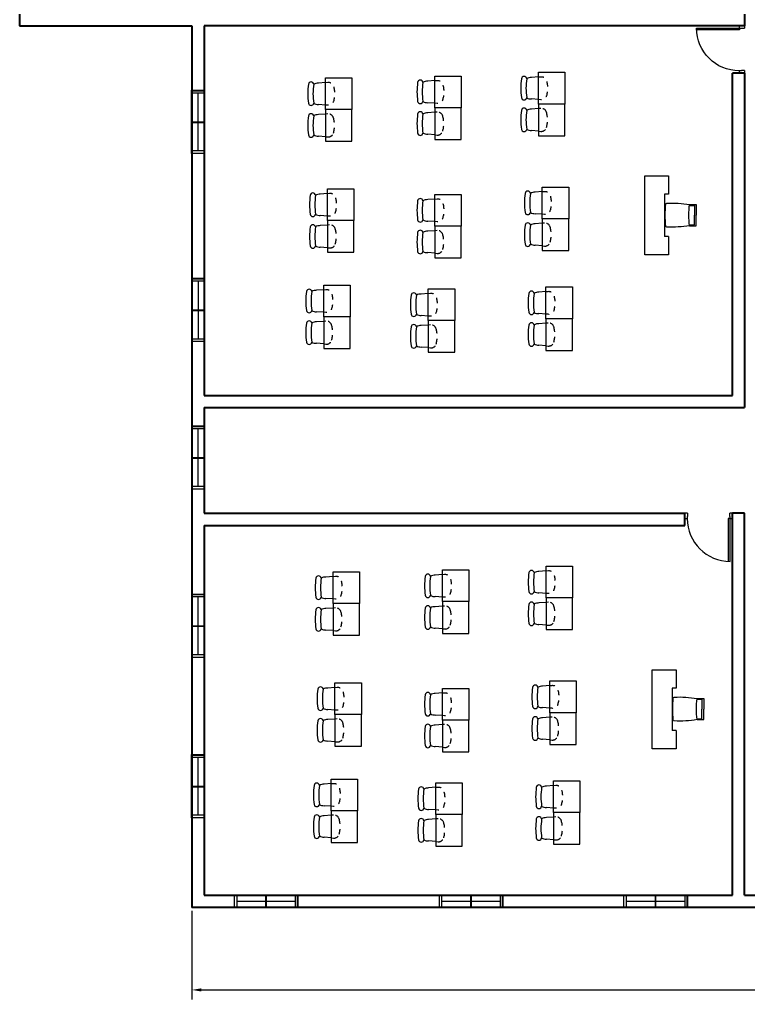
# Model space of a CAD drawing. Header units: metres. Extents: x -353 to 1688, y -477 to 135.
# Drawn here: x -240.56 to -226.75, y -443.92 to -425.38 of the extents above; entities that cross this region are included whole.
import ezdxf

# ---------------------------------------------------------------- set-up
doc = ezdxf.new("R2010")
doc.units = ezdxf.units.M
doc.header["$MEASUREMENT"] = 0
doc.linetypes.add('HIDDEN2', pattern=[0.1875, 0.125, -0.0625])
doc.layers.add('DIMENSION', color=240, linetype='Continuous', lineweight=40)
doc.layers.add('WALL', color=2, linetype='Continuous', lineweight=40)
doc.layers.add('door space', color=1, linetype='Continuous')
doc.layers.add('WINDOW', color=10, linetype='Continuous')
doc.layers.add('FURNITURE', color=130, linetype='Continuous', plot=False)
doc.styles.get("Standard").update_dxf_attribs({"font": 'arial.ttf'})
doc.dimstyles.new('Annotative', dxfattribs={"dimscale": 0, "dimtxt": 0.18, "dimasz": 0.18, "dimexe": 0.18, "dimexo": 0.0625, "dimgap": 0.09, "dimtad": 0, "dimtih": 1, "dimtoh": 1, "dimdec": 4, "dimzin": 0, "dimdsep": 46, "dimtxsty": 'Standard', "dimcen": 0.09, "dimadec": 0, "dimazin": 0, "dimtfac": 1, "dimtdec": 4, "dimtofl": 0, "dimtmove": 0, "dimatfit": 3, "dimfxl": 1, "dimtolj": 1, "dimtzin": 0, "dimarcsym": 0})

# ---------------------------------------------------------------- blocks, each defined once
blk = doc.blocks.new('*D441')
at = {"layer": 'Defpoints', "color": 0, "transparency": 16777216}
for p in [(-237.301, -442.184), (-214.881, -442.184), (-214.881, -443.745)]:
    blk.add_point(p, dxfattribs=at)
at = {"layer": 'DIMENSION', "color": 0, "lineweight": -2, "transparency": 16777216}
for p, q in [((-237.301, -442.246), (-237.301, -443.925)), ((-214.881, -442.246), (-214.881, -443.925)), ((-237.121, -443.745), (-226.626, -443.745)), ((-215.061, -443.745), (-225.556, -443.745))]:
    blk.add_line(p, q, dxfattribs=at)
at = {"layer": 'DIMENSION', "color": 0, "transparency": 16777216}
for points in [[(-237.121, -443.715), (-237.121, -443.775), (-237.301, -443.745)], [(-215.061, -443.715), (-215.061, -443.775), (-214.881, -443.745)]]:
    blk.add_solid(points, dxfattribs=at)
at = {"layer": 'DIMENSION', "color": 0, "transparency": 16777216, "insert": (-226.091, -443.745), "char_height": 0.18, "attachment_point": 5}
blk.add_mtext('\\A1;22.4200', dxfattribs=at)

msp = doc.modelspace()

# ---------------------------------------------------------------- linework, layer by layer
at = {"layer": 'door space'}
for p, q in [((-227.75041, -425.53841), (-226.94041, -425.53841)), ((-226.94041, -425.57341), (-227.75041, -425.57341)), ((-226.94041, -425.53841), (-226.94041, -425.49341)), ((-226.94041, -425.49341), (-226.84041, -425.49341)), ((-226.94041, -425.53841), (-226.94041, -425.57341)), ((-226.94041, -425.53841), (-226.90041, -425.53841)), ((-226.90041, -425.54341), (-226.90041, -425.53841)), ((-226.90041, -425.54341), (-226.84041, -425.54341)), ((-226.84041, -425.49341), (-226.84041, -425.54341)), ((-226.94041, -426.39341), (-226.94041, -426.34841)), ((-226.90041, -426.34841), (-226.94041, -426.34841)), ((-226.84041, -426.34341), (-226.90041, -426.34341)), ((-226.90041, -426.34341), (-226.90041, -426.34841)), ((-226.84041, -426.34341), (-226.84041, -426.39341)), ((-226.84041, -426.39341), (-226.94041, -426.39341)), ((-227.92076, -434.72358), (-227.97076, -434.72358)), ((-227.97076, -434.72358), (-227.97076, -434.82358)), ((-227.97076, -434.82358), (-227.92576, -434.82358)), ((-227.92576, -434.78358), (-227.92576, -434.82358)), ((-227.92076, -434.78358), (-227.92576, -434.78358)), ((-227.92076, -434.72358), (-227.92076, -434.78358)), ((-227.11576, -434.82358), (-227.15076, -434.82358)), ((-227.15076, -434.82358), (-227.15076, -435.63358)), ((-227.07076, -434.72358), (-227.12076, -434.72358)), ((-227.12076, -434.78358), (-227.12076, -434.72358)), ((-227.12076, -434.78358), (-227.11576, -434.78358)), ((-227.11576, -434.82358), (-227.11576, -434.78358)), ((-227.11576, -435.63358), (-227.11576, -434.82358)), ((-227.11576, -434.82358), (-227.07076, -434.82358)), ((-227.07076, -434.82358), (-227.07076, -434.72358))]:
    msp.add_line(p, q, dxfattribs=at)
at = {"layer": 'door space', "extrusion": (0, 0, -1)}
msp.add_ellipse((-226.94041, -425.53841), major_axis=(-0.57276, 0.57276), ratio=1, start_param=3.92699082, end_param=5.49778714, dxfattribs=at)
at = {"layer": 'door space'}
msp.add_ellipse((-227.11576, -434.82358), major_axis=(0.57276, -0.57276), ratio=1, start_param=3.92699082, end_param=5.49778714, dxfattribs=at)
at = {"layer": 'FURNITURE'}
for p, q in [((-232.70315, -426.53297), (-232.83822, -426.54493)), ((-230.74013, -426.46292), (-230.8752, -426.47488)), ((-234.77133, -426.56799), (-234.9064, -426.57995)), ((-230.74013, -426.89102), (-230.8752, -426.88123)), ((-234.77133, -426.9961), (-234.9064, -426.98631)), ((-232.70315, -426.96107), (-232.83822, -426.95128)), ((-230.74013, -427.06223), (-230.8752, -427.07202)), ((-234.77133, -427.1673), (-234.9064, -427.17709)), ((-232.70315, -427.13228), (-232.83822, -427.14207)), ((-230.74013, -427.49033), (-230.8752, -427.47837)), ((-234.77133, -427.59541), (-234.9064, -427.58345)), ((-232.70315, -427.56038), (-232.83822, -427.54842)), ((-228.73113, -429.83412), (-228.73113, -428.33412)), ((-228.73113, -428.33412), (-228.28113, -428.33412)), ((-228.28113, -428.33412), (-228.28113, -428.68412)), ((-234.73627, -428.6695), (-234.87134, -428.68146)), ((-232.70315, -428.77458), (-232.83822, -428.78654)), ((-230.67002, -428.63448), (-230.80509, -428.64644)), ((-228.35613, -428.68412), (-228.35613, -429.48412)), ((-228.28113, -428.68412), (-228.35613, -428.68412)), ((-227.88317, -428.89512), (-227.79113, -428.89512)), ((-227.88113, -428.87912), (-227.75613, -428.87912)), ((-227.79113, -428.89512), (-227.79113, -429.07912)), ((-227.75613, -428.87912), (-227.75613, -429.07912)), ((-234.73627, -429.0976), (-234.87134, -429.08781)), ((-230.67002, -429.06258), (-230.80509, -429.05279)), ((-227.79113, -429.26312), (-227.79113, -429.07912)), ((-227.75613, -429.27912), (-227.75613, -429.07912)), ((-234.73627, -429.26881), (-234.87134, -429.2786)), ((-232.70315, -429.20268), (-232.83822, -429.19289)), ((-230.67002, -429.23379), (-230.80509, -429.24358)), ((-227.88317, -429.26312), (-227.79113, -429.26312)), ((-227.88113, -429.27912), (-227.75613, -429.27912)), ((-232.70315, -429.37389), (-232.83822, -429.38368)), ((-228.28113, -429.48412), (-228.35613, -429.48412)), ((-228.28113, -429.48412), (-228.28113, -429.83412)), ((-234.73627, -429.69692), (-234.87134, -429.68495)), ((-230.67002, -429.66189), (-230.80509, -429.64993)), ((-232.70315, -429.80199), (-232.83822, -429.79003)), ((-228.28113, -429.83412), (-228.73113, -429.83412)), ((-234.80638, -430.49081), (-234.94145, -430.50277)), ((-232.82755, -430.56086), (-232.96262, -430.57282)), ((-230.59992, -430.52584), (-230.73499, -430.5378)), ((-234.80638, -430.91891), (-234.94145, -430.90912)), ((-232.82755, -430.98896), (-232.96262, -430.97917)), ((-230.59992, -430.95394), (-230.73499, -430.94415)), ((-234.80638, -431.09012), (-234.94145, -431.09991)), ((-232.82755, -431.16017), (-232.96262, -431.16996)), ((-230.59992, -431.12515), (-230.73499, -431.13494)), ((-234.80638, -431.51822), (-234.94145, -431.50626)), ((-230.59992, -431.55325), (-230.73499, -431.54129)), ((-232.82755, -431.58827), (-232.96262, -431.57631)), ((-230.59743, -435.81221), (-230.7325, -435.82417)), ((-234.62862, -435.91729), (-234.76369, -435.92925)), ((-232.56044, -435.88226), (-232.69551, -435.89422)), ((-234.62862, -436.34539), (-234.76369, -436.3356)), ((-232.56044, -436.31036), (-232.69551, -436.30057)), ((-230.59743, -436.24031), (-230.7325, -436.23052)), ((-234.62862, -436.5166), (-234.76369, -436.52639)), ((-232.56044, -436.48157), (-232.69551, -436.49136)), ((-230.59743, -436.41152), (-230.7325, -436.42131)), ((-234.62862, -436.9447), (-234.76369, -436.93274)), ((-232.56044, -436.90968), (-232.69551, -436.89771)), ((-230.59743, -436.83962), (-230.7325, -436.82766)), ((-228.58842, -439.18341), (-228.58842, -437.68341)), ((-228.58842, -437.68341), (-228.13842, -437.68341)), ((-228.13842, -437.68341), (-228.13842, -438.03341)), ((-234.59357, -438.0188), (-234.72864, -438.03076)), ((-230.52732, -437.98377), (-230.66239, -437.99573)), ((-228.21342, -438.03341), (-228.21342, -438.83341)), ((-228.13842, -438.03341), (-228.21342, -438.03341)), ((-232.56044, -438.12387), (-232.69551, -438.13583)), ((-227.74046, -438.24441), (-227.64842, -438.24441)), ((-227.73842, -438.22841), (-227.61342, -438.22841)), ((-227.64842, -438.24441), (-227.64842, -438.42841)), ((-227.61342, -438.22841), (-227.61342, -438.42841)), ((-230.52732, -438.41187), (-230.66239, -438.40208)), ((-227.64842, -438.61241), (-227.64842, -438.42841)), ((-227.61342, -438.62841), (-227.61342, -438.42841)), ((-234.59357, -438.4469), (-234.72864, -438.43711)), ((-232.56044, -438.55197), (-232.69551, -438.54218)), ((-230.52732, -438.58308), (-230.66239, -438.59287)), ((-227.74046, -438.61241), (-227.64842, -438.61241)), ((-234.59357, -438.61811), (-234.72864, -438.6279)), ((-232.56044, -438.72318), (-232.69551, -438.73297)), ((-227.73842, -438.62841), (-227.61342, -438.62841)), ((-228.13842, -438.83341), (-228.21342, -438.83341)), ((-228.13842, -438.83341), (-228.13842, -439.18341)), ((-234.59357, -439.04621), (-234.72864, -439.03425)), ((-232.56044, -439.15129), (-232.69551, -439.13932)), ((-230.52732, -439.01119), (-230.66239, -438.99922)), ((-228.13842, -439.18341), (-228.58842, -439.18341)), ((-234.66368, -439.8401), (-234.79875, -439.85207)), ((-232.68484, -439.91015), (-232.81991, -439.92212)), ((-230.45721, -439.87513), (-230.59228, -439.88709)), ((-234.66368, -440.26821), (-234.79875, -440.25842)), ((-234.66368, -440.43942), (-234.79875, -440.44921)), ((-232.68484, -440.33826), (-232.81991, -440.32847)), ((-230.45721, -440.30323), (-230.59228, -440.29344)), ((-232.68484, -440.50947), (-232.81991, -440.51926)), ((-230.45721, -440.47444), (-230.59228, -440.48423)), ((-234.66368, -440.86752), (-234.79875, -440.85556)), ((-232.68484, -440.93757), (-232.81991, -440.92561)), ((-230.45721, -440.90254), (-230.59228, -440.89058))]:
    msp.add_line(p, q, dxfattribs=at)
for points in [[(-234.27133, -426.4817), (-234.27133, -427.0817), (-234.77133, -427.0817), (-234.77133, -426.4817)], [(-232.20315, -426.44668), (-232.20315, -427.04668), (-232.70315, -427.04668), (-232.70315, -426.44668)], [(-230.24013, -426.37662), (-230.24013, -426.97662), (-230.74013, -426.97662), (-230.74013, -426.37662)], [(-234.27133, -427.6817), (-234.27133, -427.0817), (-234.77133, -427.0817), (-234.77133, -427.6817)], [(-232.20315, -427.64668), (-232.20315, -427.04668), (-232.70315, -427.04668), (-232.70315, -427.64668)], [(-230.24013, -427.57662), (-230.24013, -426.97662), (-230.74013, -426.97662), (-230.74013, -427.57662)], [(-234.23627, -428.58321), (-234.23627, -429.18321), (-234.73627, -429.18321), (-234.73627, -428.58321)], [(-230.17002, -428.54818), (-230.17002, -429.14818), (-230.67002, -429.14818), (-230.67002, -428.54818)], [(-232.20315, -428.68828), (-232.20315, -429.28828), (-232.70315, -429.28828), (-232.70315, -428.68828)], [(-230.17002, -429.74818), (-230.17002, -429.14818), (-230.67002, -429.14818), (-230.67002, -429.74818)], [(-234.23627, -429.78321), (-234.23627, -429.18321), (-234.73627, -429.18321), (-234.73627, -429.78321)], [(-232.20315, -429.88828), (-232.20315, -429.28828), (-232.70315, -429.28828), (-232.70315, -429.88828)], [(-234.30638, -430.40452), (-234.30638, -431.00452), (-234.80638, -431.00452), (-234.80638, -430.40452)], [(-230.09992, -430.43954), (-230.09992, -431.03954), (-230.59992, -431.03954), (-230.59992, -430.43954)], [(-232.32755, -430.47457), (-232.32755, -431.07457), (-232.82755, -431.07457), (-232.82755, -430.47457)], [(-234.30638, -431.60452), (-234.30638, -431.00452), (-234.80638, -431.00452), (-234.80638, -431.60452)], [(-232.32755, -431.67457), (-232.32755, -431.07457), (-232.82755, -431.07457), (-232.82755, -431.67457)], [(-230.09992, -431.63954), (-230.09992, -431.03954), (-230.59992, -431.03954), (-230.59992, -431.63954)], [(-234.12862, -435.83099), (-234.12862, -436.43099), (-234.62862, -436.43099), (-234.62862, -435.83099)], [(-232.06044, -435.79597), (-232.06044, -436.39597), (-232.56044, -436.39597), (-232.56044, -435.79597)], [(-230.09743, -435.72592), (-230.09743, -436.32592), (-230.59743, -436.32592), (-230.59743, -435.72592)], [(-230.09743, -436.92592), (-230.09743, -436.32592), (-230.59743, -436.32592), (-230.59743, -436.92592)], [(-234.12862, -437.03099), (-234.12862, -436.43099), (-234.62862, -436.43099), (-234.62862, -437.03099)], [(-232.06044, -436.99597), (-232.06044, -436.39597), (-232.56044, -436.39597), (-232.56044, -436.99597)], [(-234.09357, -437.9325), (-234.09357, -438.5325), (-234.59357, -438.5325), (-234.59357, -437.9325)], [(-232.06044, -438.03758), (-232.06044, -438.63758), (-232.56044, -438.63758), (-232.56044, -438.03758)], [(-230.02732, -437.89748), (-230.02732, -438.49748), (-230.52732, -438.49748), (-230.52732, -437.89748)], [(-234.09357, -439.1325), (-234.09357, -438.5325), (-234.59357, -438.5325), (-234.59357, -439.1325)], [(-230.02732, -439.09748), (-230.02732, -438.49748), (-230.52732, -438.49748), (-230.52732, -439.09748)], [(-232.06044, -439.23758), (-232.06044, -438.63758), (-232.56044, -438.63758), (-232.56044, -439.23758)], [(-234.16368, -439.75381), (-234.16368, -440.35381), (-234.66368, -440.35381), (-234.66368, -439.75381)], [(-232.18484, -439.82386), (-232.18484, -440.42386), (-232.68484, -440.42386), (-232.68484, -439.82386)], [(-229.95721, -439.78884), (-229.95721, -440.38884), (-230.45721, -440.38884), (-230.45721, -439.78884)], [(-234.16368, -440.95381), (-234.16368, -440.35381), (-234.66368, -440.35381), (-234.66368, -440.95381)], [(-232.18484, -441.02386), (-232.18484, -440.42386), (-232.68484, -440.42386), (-232.68484, -441.02386)], [(-229.95721, -440.98884), (-229.95721, -440.38884), (-230.45721, -440.38884), (-230.45721, -440.98884)]]:
    msp.add_lwpolyline(points, close=True, dxfattribs=at)
at = {"layer": 'FURNITURE', "linetype": 'HIDDEN2', "ltscale": 0.03, "flags": 128}
for points in [[(-232.70315, -426.53297), (-232.66036, -426.52918, -0.35850154), (-232.55389, -426.6022, -0.14150797), (-232.55389, -426.89115, -0.35850154), (-232.66036, -426.96417), (-232.70315, -426.96107)], [(-230.74013, -426.46292), (-230.69734, -426.45913, -0.35850154), (-230.59088, -426.53215, -0.14150797), (-230.59088, -426.8211, -0.35850154), (-230.69734, -426.89412), (-230.74013, -426.89102)], [(-234.77133, -426.56799), (-234.72854, -426.5642, -0.35850154), (-234.62207, -426.63723, -0.14150797), (-234.62207, -426.92617, -0.35850154), (-234.72854, -426.9992), (-234.77133, -426.9961)], [(-234.73627, -428.6695), (-234.69348, -428.66571, -0.35850154), (-234.58702, -428.73874, -0.14150797), (-234.58702, -429.02768, -0.35850154), (-234.69348, -429.10071), (-234.73627, -429.0976)], [(-232.70315, -428.77458), (-232.66036, -428.77079, -0.35850154), (-232.55389, -428.84381, -0.14150797), (-232.55389, -429.13276, -0.35850154), (-232.66036, -429.20578), (-232.70315, -429.20268)], [(-230.67002, -428.63448), (-230.62723, -428.63069, -0.35850154), (-230.52077, -428.70371, -0.14150797), (-230.52077, -428.99266, -0.35850154), (-230.62723, -429.06568), (-230.67002, -429.06258)], [(-234.80638, -430.49081), (-234.76359, -430.48702, -0.35850154), (-234.65712, -430.56004, -0.14150797), (-234.65712, -430.84899, -0.35850154), (-234.76359, -430.92201), (-234.80638, -430.91891)], [(-232.82755, -430.56086), (-232.78476, -430.55707, -0.35850154), (-232.67829, -430.63009, -0.14150797), (-232.67829, -430.91904, -0.35850154), (-232.78476, -430.99206), (-232.82755, -430.98896)], [(-230.59992, -430.52584), (-230.55713, -430.52205, -0.35850154), (-230.45066, -430.59507, -0.14150797), (-230.45066, -430.88402, -0.35850154), (-230.55713, -430.95704), (-230.59992, -430.95394)], [(-230.59743, -435.81221), (-230.55464, -435.80842, -0.35850154), (-230.44817, -435.88144, -0.14150797), (-230.44817, -436.17039, -0.35850154), (-230.55464, -436.24341), (-230.59743, -436.24031)], [(-234.62862, -435.91729), (-234.58583, -435.9135, -0.35850154), (-234.47936, -435.98652, -0.14150797), (-234.47936, -436.27547, -0.35850154), (-234.58583, -436.34849), (-234.62862, -436.34539)], [(-232.56044, -435.88226), (-232.51765, -435.87847, -0.35850154), (-232.41119, -435.9515, -0.14150797), (-232.41119, -436.24044, -0.35850154), (-232.51765, -436.31347), (-232.56044, -436.31036)], [(-234.59357, -438.0188), (-234.55078, -438.01501, -0.35850154), (-234.44431, -438.08803, -0.14150797), (-234.44431, -438.37698, -0.35850154), (-234.55078, -438.45), (-234.59357, -438.4469)], [(-230.52732, -437.98377), (-230.48453, -437.97998, -0.35850154), (-230.37806, -438.053, -0.14150797), (-230.37806, -438.34195, -0.35850154), (-230.48453, -438.41497), (-230.52732, -438.41187)], [(-232.56044, -438.12387), (-232.51765, -438.12008, -0.35850154), (-232.41119, -438.1931, -0.14150797), (-232.41119, -438.48205, -0.35850154), (-232.51765, -438.55508), (-232.56044, -438.55197)], [(-234.66368, -439.8401), (-234.62089, -439.83631, -0.35850154), (-234.51442, -439.90934, -0.14150797), (-234.51442, -440.19828, -0.35850154), (-234.62089, -440.27131), (-234.66368, -440.26821)], [(-232.68484, -439.91015), (-232.64205, -439.90636, -0.35850154), (-232.53559, -439.97939, -0.14150797), (-232.53559, -440.26833, -0.35850154), (-232.64205, -440.34136), (-232.68484, -440.33826)], [(-230.45721, -439.87513), (-230.41442, -439.87134, -0.35850154), (-230.30796, -439.94436, -0.14150797), (-230.30796, -440.23331, -0.35850154), (-230.41442, -440.30633), (-230.45721, -440.30323)]]:
    msp.add_lwpolyline(points, format="xyb", dxfattribs=at)
at = {"layer": 'FURNITURE', "linetype": 'HIDDEN2', "ltscale": 0.03}
for points in [[(-230.74013, -427.49033), (-230.69734, -427.49412, 0.35850154), (-230.59088, -427.4211, 0.14150797), (-230.59088, -427.13215, 0.35850154), (-230.69734, -427.05913), (-230.74013, -427.06223)], [(-234.77133, -427.59541), (-234.72854, -427.5992, 0.35850154), (-234.62207, -427.52617, 0.14150797), (-234.62207, -427.23723, 0.35850154), (-234.72854, -427.1642), (-234.77133, -427.1673)], [(-232.70315, -427.56038), (-232.66036, -427.56417, 0.35850154), (-232.55389, -427.49115, 0.14150797), (-232.55389, -427.2022, 0.35850154), (-232.66036, -427.12918), (-232.70315, -427.13228)], [(-234.73627, -429.69692), (-234.69348, -429.70071, 0.35850154), (-234.58702, -429.62768, 0.14150797), (-234.58702, -429.33874, 0.35850154), (-234.69348, -429.26571), (-234.73627, -429.26881)], [(-230.67002, -429.66189), (-230.62723, -429.66568, 0.35850154), (-230.52077, -429.59266, 0.14150797), (-230.52077, -429.30371, 0.35850154), (-230.62723, -429.23069), (-230.67002, -429.23379)], [(-232.70315, -429.80199), (-232.66036, -429.80578, 0.35850154), (-232.55389, -429.73276, 0.14150797), (-232.55389, -429.44381, 0.35850154), (-232.66036, -429.37079), (-232.70315, -429.37389)], [(-234.80638, -431.51822), (-234.76359, -431.52201, 0.35850154), (-234.65712, -431.44899, 0.14150797), (-234.65712, -431.16004, 0.35850154), (-234.76359, -431.08702), (-234.80638, -431.09012)], [(-232.82755, -431.58827), (-232.78476, -431.59206, 0.35850154), (-232.67829, -431.51904, 0.14150797), (-232.67829, -431.23009, 0.35850154), (-232.78476, -431.15707), (-232.82755, -431.16017)], [(-230.59992, -431.55325), (-230.55713, -431.55704, 0.35850154), (-230.45066, -431.48402, 0.14150797), (-230.45066, -431.19507, 0.35850154), (-230.55713, -431.12205), (-230.59992, -431.12515)], [(-234.62862, -436.9447), (-234.58583, -436.94849, 0.35850154), (-234.47936, -436.87547, 0.14150797), (-234.47936, -436.58652, 0.35850154), (-234.58583, -436.5135), (-234.62862, -436.5166)], [(-232.56044, -436.90968), (-232.51765, -436.91347, 0.35850154), (-232.41119, -436.84044, 0.14150797), (-232.41119, -436.5515, 0.35850154), (-232.51765, -436.47847), (-232.56044, -436.48157)], [(-230.59743, -436.83962), (-230.55464, -436.84341, 0.35850154), (-230.44817, -436.77039, 0.14150797), (-230.44817, -436.48144, 0.35850154), (-230.55464, -436.40842), (-230.59743, -436.41152)], [(-234.59357, -439.04621), (-234.55078, -439.05, 0.35850154), (-234.44431, -438.97698, 0.14150797), (-234.44431, -438.68803, 0.35850154), (-234.55078, -438.61501), (-234.59357, -438.61811)], [(-230.52732, -439.01119), (-230.48453, -439.01497, 0.35850154), (-230.37806, -438.94195, 0.14150797), (-230.37806, -438.653, 0.35850154), (-230.48453, -438.57998), (-230.52732, -438.58308)], [(-232.56044, -439.15129), (-232.51765, -439.15508, 0.35850154), (-232.41119, -439.08205, 0.14150797), (-232.41119, -438.7931, 0.35850154), (-232.51765, -438.72008), (-232.56044, -438.72318)], [(-234.66368, -440.86752), (-234.62089, -440.87131, 0.35850154), (-234.51442, -440.79828, 0.14150797), (-234.51442, -440.50934, 0.35850154), (-234.62089, -440.43631), (-234.66368, -440.43942)], [(-230.45721, -440.90254), (-230.41442, -440.90633, 0.35850154), (-230.30796, -440.83331, 0.14150797), (-230.30796, -440.54436, 0.35850154), (-230.41442, -440.47134), (-230.45721, -440.47444)], [(-232.68484, -440.93757), (-232.64205, -440.94136, 0.35850154), (-232.53559, -440.86833, 0.14150797), (-232.53559, -440.57939, 0.35850154), (-232.64205, -440.50636), (-232.68484, -440.50947)]]:
    msp.add_lwpolyline(points, format="xyb", dxfattribs=at)
at = {"layer": 'FURNITURE'}
for centre, radius, start, end in [((-235.04613, -426.6099), 0.0508, 8.455473, 171.544527), ((-232.97795, -426.57487), 0.0508, 8.455473, 171.544527), ((-232.83822, -426.74811), 0.20318, 90, 116.212212), ((-229.85923, -426.67662), 1.2192, 171.544527, 188.455473), ((-231.01493, -426.50482), 0.0508, 8.455473, 171.544527), ((-230.8752, -426.67805), 0.20318, 90, 116.212212), ((-233.89043, -426.7817), 1.2192, 171.544527, 188.455473), ((-234.9064, -426.78313), 0.20318, 90, 116.212212), ((-231.82225, -426.74668), 1.2192, 171.544527, 188.455473), ((-232.97795, -426.91848), 0.0508, 188.455473, 351.544527), ((-232.83822, -426.74811), 0.20318, 243.61801, 270), ((-231.01493, -426.84843), 0.0508, 188.455473, 351.544527), ((-230.8752, -426.67805), 0.20318, 243.61801, 270), ((-235.04613, -426.9535), 0.0508, 188.455473, 351.544527), ((-234.9064, -426.78313), 0.20318, 243.61801, 270), ((-229.85923, -427.27662), 1.2192, 171.544527, 188.455473), ((-231.01493, -427.10482), 0.0508, 8.455473, 171.544527), ((-230.8752, -427.27519), 0.20318, 90, 116.38199), ((-233.89043, -427.3817), 1.2192, 171.544527, 188.455473), ((-235.04613, -427.2099), 0.0508, 8.455473, 171.544527), ((-234.9064, -427.38027), 0.20318, 90, 116.38199), ((-231.82225, -427.34668), 1.2192, 171.544527, 188.455473), ((-232.97795, -427.17487), 0.0508, 8.455473, 171.544527), ((-232.83822, -427.34524), 0.20318, 90, 116.38199), ((-231.01493, -427.44843), 0.0508, 188.455473, 351.544527), ((-230.8752, -427.27519), 0.20318, 243.787788, 270), ((-235.04613, -427.5535), 0.0508, 188.455473, 351.544527), ((-234.9064, -427.38027), 0.20318, 243.787788, 270), ((-232.97795, -427.51848), 0.0508, 188.455473, 351.544527), ((-232.83822, -427.34524), 0.20318, 243.787788, 270), ((-233.85537, -428.88321), 1.2192, 171.544527, 188.455473), ((-235.01107, -428.71141), 0.0508, 8.455473, 171.544527), ((-234.87134, -428.88464), 0.20318, 90, 116.212212), ((-232.97795, -428.81648), 0.0508, 8.455473, 171.544527), ((-232.83822, -428.98971), 0.20318, 90, 116.212212), ((-229.78912, -428.84818), 1.2192, 171.544527, 188.455473), ((-230.94482, -428.67638), 0.0508, 8.455473, 171.544527), ((-230.80509, -428.84961), 0.20318, 90, 116.212212), ((-231.82225, -428.98828), 1.2192, 171.544527, 188.455473), ((-235.01107, -429.05501), 0.0508, 188.455473, 351.544527), ((-234.87134, -428.88464), 0.20318, 243.61801, 270), ((-230.94482, -429.01999), 0.0508, 188.455473, 351.544527), ((-230.80509, -428.84961), 0.20318, 243.61801, 270), ((-233.85537, -429.48321), 1.2192, 171.544527, 188.455473), ((-235.01107, -429.31141), 0.0508, 8.455473, 171.544527), ((-234.87134, -429.48178), 0.20318, 90, 116.38199), ((-232.97795, -429.16009), 0.0508, 188.455473, 351.544527), ((-232.83822, -428.98971), 0.20318, 243.61801, 270), ((-229.78912, -429.44818), 1.2192, 171.544527, 188.455473), ((-230.94482, -429.27638), 0.0508, 8.455473, 171.544527), ((-230.80509, -429.44675), 0.20318, 90, 116.38199), ((-231.82225, -429.58828), 1.2192, 171.544527, 188.455473), ((-232.97795, -429.41648), 0.0508, 8.455473, 171.544527), ((-232.83822, -429.58685), 0.20318, 90, 116.38199), ((-235.01107, -429.65501), 0.0508, 188.455473, 351.544527), ((-234.87134, -429.48178), 0.20318, 243.787788, 270), ((-230.94482, -429.61999), 0.0508, 188.455473, 351.544527), ((-230.80509, -429.44675), 0.20318, 243.787788, 270), ((-232.97795, -429.76009), 0.0508, 188.455473, 351.544527), ((-232.83822, -429.58685), 0.20318, 243.787788, 270), ((-233.92548, -430.70452), 1.2192, 171.544527, 188.455473), ((-235.08118, -430.53271), 0.0508, 8.455473, 171.544527), ((-234.94145, -430.70595), 0.20318, 90, 116.212212), ((-231.94665, -430.77457), 1.2192, 171.544527, 188.455473), ((-233.10235, -430.60277), 0.0508, 8.455473, 171.544527), ((-232.96262, -430.776), 0.20318, 90, 116.212212), ((-229.71902, -430.73954), 1.2192, 171.544527, 188.455473), ((-230.87472, -430.56774), 0.0508, 8.455473, 171.544527), ((-230.73499, -430.74097), 0.20318, 90, 116.212212), ((-235.08118, -430.87632), 0.0508, 188.455473, 351.544527), ((-234.94145, -430.70595), 0.20318, 243.61801, 270), ((-233.10235, -430.94637), 0.0508, 188.455473, 351.544527), ((-232.96262, -430.776), 0.20318, 243.61801, 270), ((-230.87472, -430.91134), 0.0508, 188.455473, 351.544527), ((-230.73499, -430.74097), 0.20318, 243.61801, 270), ((-233.92548, -431.30452), 1.2192, 171.544527, 188.455473), ((-235.08118, -431.13271), 0.0508, 8.455473, 171.544527), ((-234.94145, -431.30309), 0.20318, 90, 116.38199), ((-231.94665, -431.37457), 1.2192, 171.544527, 188.455473), ((-233.10235, -431.20277), 0.0508, 8.455473, 171.544527), ((-232.96262, -431.37314), 0.20318, 90, 116.38199), ((-229.71902, -431.33954), 1.2192, 171.544527, 188.455473), ((-230.87472, -431.16774), 0.0508, 8.455473, 171.544527), ((-230.73499, -431.33811), 0.20318, 90, 116.38199), ((-235.08118, -431.47632), 0.0508, 188.455473, 351.544527), ((-234.94145, -431.30309), 0.20318, 243.787788, 270), ((-233.10235, -431.54637), 0.0508, 188.455473, 351.544527), ((-232.96262, -431.37314), 0.20318, 243.787788, 270), ((-230.87472, -431.51134), 0.0508, 188.455473, 351.544527), ((-230.73499, -431.33811), 0.20318, 243.787788, 270), ((-230.87223, -435.85411), 0.0508, 8.455473, 171.544527), ((-230.7325, -436.02735), 0.20318, 90, 116.212212), ((-233.74772, -436.13099), 1.2192, 171.544527, 188.455473), ((-234.90342, -435.95919), 0.0508, 8.455473, 171.544527), ((-234.76369, -436.13242), 0.20318, 90, 116.212212), ((-231.67954, -436.09597), 1.2192, 171.544527, 188.455473), ((-232.83524, -435.92417), 0.0508, 8.455473, 171.544527), ((-232.69551, -436.0974), 0.20318, 90, 116.212212), ((-229.71653, -436.02592), 1.2192, 171.544527, 188.455473), ((-230.87223, -436.19772), 0.0508, 188.455473, 351.544527), ((-234.90342, -436.3028), 0.0508, 188.455473, 351.544527), ((-234.76369, -436.13242), 0.20318, 243.61801, 270), ((-232.83524, -436.26777), 0.0508, 188.455473, 351.544527), ((-232.69551, -436.0974), 0.20318, 243.61801, 270), ((-230.7325, -436.02735), 0.20318, 243.61801, 270), ((-233.74772, -436.73099), 1.2192, 171.544527, 188.455473), ((-234.90342, -436.55919), 0.0508, 8.455473, 171.544527), ((-234.76369, -436.72956), 0.20318, 90, 116.38199), ((-231.67954, -436.69597), 1.2192, 171.544527, 188.455473), ((-232.83524, -436.52417), 0.0508, 8.455473, 171.544527), ((-232.69551, -436.69454), 0.20318, 90, 116.38199), ((-229.71653, -436.62592), 1.2192, 171.544527, 188.455473), ((-230.87223, -436.45411), 0.0508, 8.455473, 171.544527), ((-230.7325, -436.62449), 0.20318, 90, 116.38199), ((-234.90342, -436.9028), 0.0508, 188.455473, 351.544527), ((-234.76369, -436.72956), 0.20318, 243.787788, 270), ((-232.83524, -436.86777), 0.0508, 188.455473, 351.544527), ((-232.69551, -436.69454), 0.20318, 243.787788, 270), ((-230.87223, -436.79772), 0.0508, 188.455473, 351.544527), ((-230.7325, -436.62449), 0.20318, 243.787788, 270), ((-233.71267, -438.2325), 1.2192, 171.544527, 188.455473), ((-234.86837, -438.0607), 0.0508, 8.455473, 171.544527), ((-234.72864, -438.23393), 0.20318, 90, 116.212212), ((-229.64642, -438.19748), 1.2192, 171.544527, 188.455473), ((-230.80212, -438.02568), 0.0508, 8.455473, 171.544527), ((-230.66239, -438.19891), 0.20318, 90, 116.212212), ((-231.67954, -438.33758), 1.2192, 171.544527, 188.455473), ((-232.83524, -438.16578), 0.0508, 8.455473, 171.544527), ((-232.69551, -438.33901), 0.20318, 90, 116.212212), ((-234.86837, -438.40431), 0.0508, 188.455473, 351.544527), ((-234.72864, -438.23393), 0.20318, 243.61801, 270), ((-230.80212, -438.36928), 0.0508, 188.455473, 351.544527), ((-230.66239, -438.19891), 0.20318, 243.61801, 270), ((-234.86837, -438.6607), 0.0508, 8.455473, 171.544527), ((-232.83524, -438.50938), 0.0508, 188.455473, 351.544527), ((-232.69551, -438.33901), 0.20318, 243.61801, 270), ((-230.80212, -438.62568), 0.0508, 8.455473, 171.544527), ((-230.66239, -438.79605), 0.20318, 90, 116.38199), ((-233.71267, -438.8325), 1.2192, 171.544527, 188.455473), ((-234.72864, -438.83107), 0.20318, 90, 116.38199), ((-231.67954, -438.93758), 1.2192, 171.544527, 188.455473), ((-232.83524, -438.76578), 0.0508, 8.455473, 171.544527), ((-232.69551, -438.93615), 0.20318, 90, 116.38199), ((-229.64642, -438.79748), 1.2192, 171.544527, 188.455473), ((-230.80212, -438.96928), 0.0508, 188.455473, 351.544527), ((-230.66239, -438.79605), 0.20318, 243.787788, 270), ((-234.86837, -439.00431), 0.0508, 188.455473, 351.544527), ((-234.72864, -438.83107), 0.20318, 243.787788, 270), ((-232.83524, -439.10938), 0.0508, 188.455473, 351.544527), ((-232.69551, -438.93615), 0.20318, 243.787788, 270), ((-233.78278, -440.05381), 1.2192, 171.544527, 188.455473), ((-234.93848, -439.88201), 0.0508, 8.455473, 171.544527), ((-234.79875, -440.05524), 0.20318, 90, 116.212212), ((-232.95964, -439.95206), 0.0508, 8.455473, 171.544527), ((-229.57631, -440.08884), 1.2192, 171.544527, 188.455473), ((-230.73201, -439.91703), 0.0508, 8.455473, 171.544527), ((-230.59228, -440.09027), 0.20318, 90, 116.212212), ((-231.80394, -440.12386), 1.2192, 171.544527, 188.455473), ((-232.81991, -440.12529), 0.20318, 90, 116.212212), ((-234.93848, -440.22561), 0.0508, 188.455473, 351.544527), ((-234.79875, -440.05524), 0.20318, 243.61801, 270), ((-230.73201, -440.26064), 0.0508, 188.455473, 351.544527), ((-230.59228, -440.09027), 0.20318, 243.61801, 270), ((-234.93848, -440.48201), 0.0508, 8.455473, 171.544527), ((-234.79875, -440.65238), 0.20318, 90, 116.38199), ((-232.95964, -440.29566), 0.0508, 188.455473, 351.544527), ((-232.81991, -440.12529), 0.20318, 243.61801, 270), ((-230.73201, -440.51703), 0.0508, 8.455473, 171.544527), ((-233.78278, -440.65381), 1.2192, 171.544527, 188.455473), ((-231.80394, -440.72386), 1.2192, 171.544527, 188.455473), ((-232.95964, -440.55206), 0.0508, 8.455473, 171.544527), ((-232.81991, -440.72243), 0.20318, 90, 116.38199), ((-229.57631, -440.68884), 1.2192, 171.544527, 188.455473), ((-230.59228, -440.68741), 0.20318, 90, 116.38199), ((-234.93848, -440.82561), 0.0508, 188.455473, 351.544527), ((-234.79875, -440.65238), 0.20318, 243.787788, 270), ((-232.95964, -440.89566), 0.0508, 188.455473, 351.544527), ((-232.81991, -440.72243), 0.20318, 243.787788, 270), ((-230.73201, -440.86064), 0.0508, 188.455473, 351.544527), ((-230.59228, -440.68741), 0.20318, 243.787788, 270)]:
    msp.add_arc(centre, radius, start, end, dxfattribs=at)
at = {"layer": 'FURNITURE', "color": 7}
for centre in [(-229.75874, -426.67662), (-233.78993, -426.7817), (-231.72175, -426.74668), (-229.75874, -427.27662), (-233.78993, -427.3817), (-231.72175, -427.34668), (-233.75488, -428.88321), (-229.68863, -428.84818), (-231.72175, -428.98828), (-233.75488, -429.48321), (-229.68863, -429.44818), (-231.72175, -429.58828), (-233.82499, -430.70452), (-231.84615, -430.77457), (-229.61852, -430.73954), (-233.82499, -431.30452), (-231.84615, -431.37457), (-229.61852, -431.33954), (-233.64722, -436.13099), (-231.57905, -436.09597), (-229.61603, -436.02592), (-233.64722, -436.73099), (-231.57905, -436.69597), (-229.61603, -436.62592), (-233.61217, -438.2325), (-229.54592, -438.19748), (-231.57905, -438.33758), (-233.61217, -438.8325), (-231.57905, -438.93758), (-229.54592, -438.79748), (-233.68228, -440.05381), (-229.47582, -440.08884), (-231.70345, -440.12386), (-233.68228, -440.65381), (-231.70345, -440.72386), (-229.47582, -440.68884)]:
    msp.add_arc(centre, 1.2192, 171.544527, 188.455473, dxfattribs=at)
at = {"layer": 'FURNITURE', "extrusion": (0, 0, -1)}
for centre, major_axis, start_param, end_param in [((-226.22775, -429.07912), (1.4958, 1.4958), 3.92699082, 4.02540934), ((-228.31299, -428.87323), (0.01414, 0.01414), 4.02540934, 5.45152419), ((-228.21913, -430.90062), (1.44926, 1.44926), 5.45152419, 5.6634572), ((-226.28098, -429.09162), (1.14141, 1.14141), 3.93473471, 4.05901893), ((-226.22775, -429.07912), (1.4958, -1.4958), 2.25777597, 2.35619449), ((-226.28098, -429.06662), (1.14141, -1.14141), 2.22416638, 2.3484506), ((-228.31299, -429.28501), (0.01414, -0.01414), 0.83166112, 2.25777597), ((-228.21913, -427.25762), (1.44926, -1.44926), 0.61972811, 0.83166112), ((-226.08505, -438.42841), (1.4958, 1.4958), 3.92699082, 4.02540934), ((-228.17028, -438.22252), (0.01414, 0.01414), 4.02540934, 5.45152419), ((-228.07642, -440.24991), (1.44926, 1.44926), 5.45152419, 5.6634572), ((-226.13828, -438.44091), (1.14141, 1.14141), 3.93473471, 4.05901893), ((-226.08505, -438.42841), (1.4958, -1.4958), 2.25777597, 2.35619449), ((-226.13828, -438.41591), (1.14141, -1.14141), 2.22416638, 2.3484506), ((-228.17028, -438.63431), (0.01414, -0.01414), 0.83166112, 2.25777597), ((-228.07642, -436.60691), (1.44926, -1.44926), 0.61972811, 0.83166112)]:
    msp.add_ellipse(centre, major_axis=major_axis, ratio=1, start_param=start_param, end_param=end_param, dxfattribs=at)
at = {"layer": 'WALL'}
for p, q in [((-240.56154, -421.16205), (-240.56154, -425.49353)), ((-226.84076, -425.26353), (-226.84076, -425.49353)), ((-240.56154, -425.49353), (-237.30076, -425.49353)), ((-237.30076, -425.49353), (-237.30076, -432.72353)), ((-237.07076, -425.49353), (-237.07076, -432.49353)), ((-226.84076, -425.49353), (-237.07076, -425.49353)), ((-227.07076, -432.49353), (-227.07076, -426.39353)), ((-226.84076, -426.39353), (-227.07076, -426.39353)), ((-226.84076, -426.39353), (-226.84076, -432.72353)), ((-237.30076, -432.49353), (-237.30076, -434.49353)), ((-237.07076, -432.49353), (-227.07076, -432.49353)), ((-237.07076, -432.72353), (-237.07076, -434.72353)), ((-237.07076, -432.72353), (-227.07076, -432.72353)), ((-227.07076, -432.72353), (-226.84076, -432.72353)), ((-237.30076, -434.49353), (-237.30076, -434.72353)), ((-237.30076, -434.72353), (-237.30076, -442.18353)), ((-237.07076, -434.72353), (-227.97076, -434.72353)), ((-227.97076, -434.95353), (-227.97076, -434.72353)), ((-226.84076, -434.72353), (-227.07076, -434.72353)), ((-227.07076, -441.95353), (-227.07076, -434.72353)), ((-226.84076, -441.95353), (-226.84076, -434.72353)), ((-237.07076, -434.95353), (-237.07071, -434.95353)), ((-237.07076, -434.95353), (-237.07076, -441.95353)), ((-237.07071, -434.95353), (-227.97076, -434.95353)), ((-237.07071, -434.95353), (-237.07071, -434.95423)), ((-237.07076, -441.95353), (-227.07076, -441.95353)), ((-226.84076, -441.95353), (-215.11076, -441.95353)), ((-226.84076, -441.95353), (-225.34076, -441.95353)), ((-214.88076, -442.18353), (-237.30076, -442.18353))]:
    msp.add_line(p, q, dxfattribs=at)
at = {"layer": 'WINDOW'}
for p, q in [((-237.30585, -427.91514), (-237.30585, -426.71514)), ((-237.30585, -426.71514), (-237.07585, -426.71514)), ((-237.30585, -426.71514), (-237.30585, -427.31514)), ((-237.30585, -426.72592), (-237.07585, -426.72592)), ((-237.07585, -426.71514), (-237.07585, -427.91514)), ((-237.30585, -426.76514), (-237.07585, -426.76514)), ((-237.19085, -426.76514), (-237.19085, -427.86514)), ((-237.30585, -427.31514), (-237.07585, -427.31514)), ((-237.30585, -427.32592), (-237.07585, -427.32592)), ((-237.07585, -427.86514), (-237.30585, -427.86514)), ((-237.07585, -427.91514), (-237.30585, -427.91514)), ((-237.29456, -431.47468), (-237.29456, -430.27468)), ((-237.29456, -430.27468), (-237.06456, -430.27468)), ((-237.29456, -430.27468), (-237.29456, -430.87468)), ((-237.29456, -430.28546), (-237.06456, -430.28546)), ((-237.29456, -430.32468), (-237.06456, -430.32468)), ((-237.17956, -430.32468), (-237.17956, -431.42468)), ((-237.06456, -430.27468), (-237.06456, -431.47468)), ((-237.29456, -430.87468), (-237.06456, -430.87468)), ((-237.29456, -430.88546), (-237.06456, -430.88546)), ((-237.06456, -431.42468), (-237.29456, -431.42468)), ((-237.06456, -431.47468), (-237.29456, -431.47468)), ((-237.30387, -434.26793), (-237.30387, -433.06793)), ((-237.30387, -433.06793), (-237.07387, -433.06793)), ((-237.30387, -433.06793), (-237.30387, -433.66793)), ((-237.30387, -433.0787), (-237.07387, -433.0787)), ((-237.30387, -433.11793), (-237.07387, -433.11793)), ((-237.18887, -433.11793), (-237.18887, -434.21793)), ((-237.07387, -433.06793), (-237.07387, -434.26793)), ((-237.30387, -433.66793), (-237.07387, -433.66793)), ((-237.30387, -433.6787), (-237.07387, -433.6787)), ((-237.07387, -434.21793), (-237.30387, -434.21793)), ((-237.07387, -434.26793), (-237.30387, -434.26793)), ((-237.30175, -437.45103), (-237.30175, -436.25103)), ((-237.30175, -436.25103), (-237.07175, -436.25103)), ((-237.30175, -436.25103), (-237.30175, -436.85103)), ((-237.30175, -436.26181), (-237.07175, -436.26181)), ((-237.30175, -436.30103), (-237.07175, -436.30103)), ((-237.18675, -436.30103), (-237.18675, -437.40103)), ((-237.07175, -436.25103), (-237.07175, -437.45103)), ((-237.30175, -436.85103), (-237.07175, -436.85103)), ((-237.30175, -436.86181), (-237.07175, -436.86181)), ((-237.07175, -437.40103), (-237.30175, -437.40103)), ((-237.07175, -437.45103), (-237.30175, -437.45103)), ((-237.30612, -440.48773), (-237.30612, -439.28773)), ((-237.30612, -439.28773), (-237.07612, -439.28773)), ((-237.30612, -439.28773), (-237.30612, -439.88773)), ((-237.30612, -439.29851), (-237.07612, -439.29851)), ((-237.30612, -439.33773), (-237.07612, -439.33773)), ((-237.19112, -439.33773), (-237.19112, -440.43773)), ((-237.07612, -439.28773), (-237.07612, -440.48773)), ((-237.30612, -439.88773), (-237.07612, -439.88773)), ((-237.30612, -439.89851), (-237.07612, -439.89851)), ((-237.07612, -440.43773), (-237.30612, -440.43773)), ((-237.07612, -440.48773), (-237.30612, -440.48773)), ((-236.49707, -442.18459), (-236.49707, -441.95459)), ((-236.49707, -441.95459), (-235.29707, -441.95459)), ((-236.44707, -442.18459), (-236.44707, -441.95459)), ((-235.90784, -441.95459), (-235.90784, -442.18459)), ((-235.29707, -441.95459), (-235.89707, -441.95459)), ((-235.89707, -441.95459), (-235.89707, -442.18459)), ((-235.34707, -441.95459), (-235.34707, -442.18459)), ((-235.30784, -441.95459), (-235.30784, -442.18459)), ((-235.29707, -441.95459), (-235.29707, -442.18459)), ((-232.61795, -442.18352), (-232.61795, -441.95352)), ((-232.61795, -441.95352), (-231.41795, -441.95352)), ((-232.56795, -442.18352), (-232.56795, -441.95352)), ((-232.02873, -441.95352), (-232.02873, -442.18352)), ((-231.41795, -441.95352), (-232.01795, -441.95352)), ((-232.01795, -441.95352), (-232.01795, -442.18352)), ((-231.46795, -441.95352), (-231.46795, -442.18352)), ((-231.42873, -441.95352), (-231.42873, -442.18352)), ((-231.41795, -441.95352), (-231.41795, -442.18352)), ((-229.12403, -442.18353), (-229.12403, -441.95353)), ((-229.12403, -441.95353), (-227.92403, -441.95353)), ((-229.07403, -442.18353), (-229.07403, -441.95353)), ((-228.53481, -441.95353), (-228.53481, -442.18353)), ((-227.92403, -441.95353), (-228.52403, -441.95353)), ((-228.52403, -441.95353), (-228.52403, -442.18353)), ((-227.97403, -441.95353), (-227.97403, -442.18353)), ((-227.93481, -441.95353), (-227.93481, -442.18353)), ((-227.92403, -441.95353), (-227.92403, -442.18353)), ((-235.34707, -442.06959), (-236.44707, -442.06959)), ((-231.46795, -442.06852), (-232.56795, -442.06852)), ((-227.97403, -442.06853), (-229.07403, -442.06853)), ((-235.29707, -442.18459), (-236.49707, -442.18459)), ((-231.41795, -442.18352), (-232.61795, -442.18352)), ((-227.92403, -442.18353), (-229.12403, -442.18353))]:
    msp.add_line(p, q, dxfattribs=at)

# ---------------------------------------------------------------- dimensions: what is measured, and where the dimension line sits
at = {"layer": 'DIMENSION'}
dim = msp.add_linear_dim(base=(-214.88076, -443.74462), p1=(-237.30076, -442.18353), p2=(-214.88076, -442.18353), dimstyle='Annotative', dxfattribs=at)
dim.commit()
dim.dimension.update_dxf_attribs({"geometry": '*D441', "text_midpoint": (-226.09076, -443.74462)})

doc.saveas('drawing.dxf')
